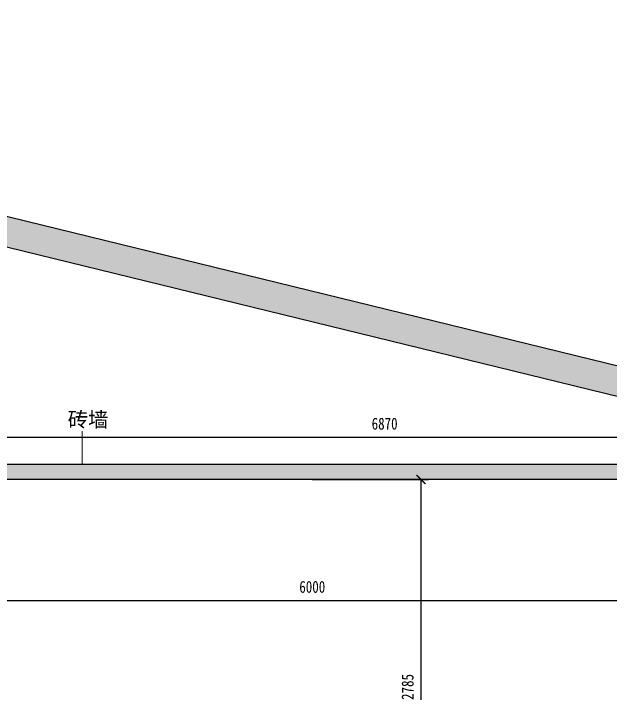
# Model space of a CAD drawing. Header units: millimetres. Extents: x 346472 to 732256, y -34068 to -15883.
# Drawn here: x 432070 to 436074, y -25010 to -20447 of the extents above; entities that cross this region are included whole.
import ezdxf

# ---------------------------------------------------------------- set-up
doc = ezdxf.new("R2010")
doc.units = ezdxf.units.MM
doc.header["$LTSCALE"] = 7
doc.header["$PDMODE"] = 3
doc.layers.get('0').update_dxf_attribs({"lineweight": 0})
doc.layers.add('QUOTE', color=251, linetype='Continuous', lineweight=5)
doc.layers.add('WALL', color=7, linetype='Continuous')
doc.layers.add('walls', color=7, linetype='Continuous')
doc.styles.add('DIM_FONT', font='', dxfattribs={"width": 0.8})
doc.styles.get("Standard").update_dxf_attribs({"font": 'STKaiti.ttf'})
doc.styles.get('DIM_FONT').set_extended_font_data('SimHei')
doc.dimstyles.new('DIMN100', dxfattribs={"dimtxt": 80, "dimasz": 60, "dimexe": 50, "dimexo": 0, "dimgap": 50, "dimtad": 1, "dimdec": 0, "dimrnd": 5, "dimzin": 0, "dimdsep": 46, "dimtxsty": 'DIM_FONT', "dimblk": 'ARCHTICK', "dimcen": 1, "dimclrd": 256, "dimclre": 256, "dimclrt": 256, "dimadec": 0, "dimazin": 0, "dimtfac": 1, "dimtdec": 0, "dimtix": 1, "dimtmove": 2, "dimatfit": 3, "dimldrblk": '_DIMX', "dimfxl": 250, "dimtolj": 1, "dimtzin": 0, "dimarcsym": 0})

# ---------------------------------------------------------------- blocks, each defined once
blk = doc.blocks.new('_ArchTick')
at = {"color": 0, "linetype": 'ByBlock', "const_width": 0.15}
blk.add_lwpolyline([(-0.5, -0.5), (0.5, 0.5)], dxfattribs=at)
blk = doc.blocks.new('*D109')
at = {"layer": 'Defpoints', "color": 0, "lineweight": 5, "transparency": 16777216}
for p in [(437994.8, -23290.2), (431123.8, -23474.3), (437994.8, -23474.3, 1)]:
    blk.add_point(p, dxfattribs=at)
at = {"layer": 'QUOTE', "lineweight": -2, "transparency": 16777216}
for p, q in [((431123.8, -23474.3), (431123.8, -23240.2)), ((437994.8, -23474.3), (437994.8, -23240.2)), ((431123.8, -23290.2), (437994.8, -23290.2))]:
    blk.add_line(p, q, dxfattribs=at)
at = {"layer": 'QUOTE', "lineweight": -2, "transparency": 16777216, "xscale": 60, "yscale": 60, "zscale": 60, "rotation": 180}
blk.add_blockref('_ArchTick', (431123.8, -23290.2), dxfattribs=at)
at = {"layer": 'QUOTE', "lineweight": -2, "transparency": 16777216, "xscale": 60, "yscale": 60, "zscale": 60}
blk.add_blockref('_ArchTick', (437994.8, -23290.2), dxfattribs=at)
at = {"layer": 'QUOTE', "lineweight": 5, "transparency": 16777216, "insert": (434559.3, -23199.8), "char_height": 80, "attachment_point": 5, "style": 'DIM_FONT'}
blk.add_mtext('\\A1;6870', dxfattribs=at)
blk = doc.blocks.new('_DIMX')
blk.add_line((-150, 0), (150, 0))
at = {"const_width": 50}
blk.add_lwpolyline([(-70, -70), (70, 70)], dxfattribs=at)
blk = doc.blocks.new('*D68')
at = {"layer": 'Defpoints', "color": 0, "lineweight": 5, "transparency": 16777216}
for p in [(431073.8, -24124.3), (437073.8, -24124.3), (437073.8, -24386)]:
    blk.add_point(p, dxfattribs=at)
at = {"layer": 'QUOTE', "lineweight": -2, "transparency": 16777216}
for p, q in [((431073.8, -24124.3), (431073.8, -24436)), ((437073.8, -24124.3), (437073.8, -24436)), ((431073.8, -24386), (437073.8, -24386))]:
    blk.add_line(p, q, dxfattribs=at)
at = {"layer": 'QUOTE', "lineweight": -2, "transparency": 16777216, "xscale": 60, "yscale": 60, "zscale": 60, "rotation": 180}
blk.add_blockref('_ArchTick', (431073.8, -24386), dxfattribs=at)
at = {"layer": 'QUOTE', "lineweight": -2, "transparency": 16777216, "xscale": 60, "yscale": 60, "zscale": 60}
blk.add_blockref('_ArchTick', (437073.8, -24386), dxfattribs=at)
at = {"layer": 'QUOTE', "lineweight": 5, "transparency": 16777216, "insert": (434073.8, -24295.5), "char_height": 80, "attachment_point": 5, "style": 'DIM_FONT'}
blk.add_mtext('\\A1;6000', dxfattribs=at)
blk = doc.blocks.new('*D60')
at = {"layer": 'Defpoints', "color": 0, "lineweight": 5, "transparency": 16777216}
for p in [(434073.8, -23574.3, 0.4), (434803.8, -23574.3), (434073.8, -26359.8)]:
    blk.add_point(p, dxfattribs=at)
at = {"layer": 'QUOTE', "lineweight": -2, "transparency": 16777216}
for p, q in [((434073.8, -23574.3), (434853.8, -23574.3)), ((434803.8, -26359.8), (434803.8, -23574.3)), ((434073.8, -26359.8), (434853.8, -26359.8))]:
    blk.add_line(p, q, dxfattribs=at)
at = {"layer": 'QUOTE', "lineweight": -2, "transparency": 16777216, "xscale": 60, "yscale": 60, "zscale": 60}
for p, rotation in [((434803.8, -23574.3), 90), ((434803.8, -26359.8), 270)]:
    blk.add_blockref('_ArchTick', p, dxfattribs=dict(at, rotation=rotation))
at = {"layer": 'QUOTE', "lineweight": 5, "transparency": 16777216, "insert": (434713.8, -24967), "char_height": 80, "attachment_point": 5, "rotation": 90, "style": 'DIM_FONT'}
blk.add_mtext('\\A1;2785', dxfattribs=at)

msp = doc.modelspace()

# ---------------------------------------------------------------- hatches: boundary and pattern name
at = {"layer": 'walls', "true_color": 0x939598}
h = msp.add_hatch(color=252, dxfattribs=at)
h.dxf.hatch_style = 1
h.paths.add_polyline_path([(428342.7, -18896.8), (428065.1, -18999), (428746.5, -21268), (429037.3, -28262.2), (429237.1, -28253.7), (428946.4, -21259.7), (434073.8, -22514.6), (434073.8, -22308.7), (428993.9, -21065.4)])
h.paths.add_polyline_path([(434073.8, -22308.7), (434073.8, -22514.6), (440966.6, -24201.6), (440829.6, -24761.5), (440810.9, -24837.8), (440908, -24861.6), (441005.1, -24885.4), (441208.4, -24054.9)])
h.paths.add_polyline_path([(440761.5, -25881), (440798.3, -25730.5), (440604, -25682.9), (440519.6, -26027.7), (442909.1, -26612.5), (442377.8, -28783.8), (442585.3, -28783.8), (443155.3, -26472.1)])
h.paths.add_polyline_path([(442585.3, -28783.8), (442377.8, -28783.8), (442337.3, -28949.2), (442532.4, -28998.3)])
h.paths.add_polyline_path([(442337.9, -28949.4), (442315.7, -29037.5), (442292.1, -29133.7), (442291, -29138), (443694.5, -29486.6), (443745.1, -29303.4)])
at = {"layer": 'walls'}
h = msp.add_hatch(dxfattribs=at)
h.set_pattern_fill('AR-CONC', color=256, scale=0.5)
h.paths.add_polyline_path([(438176, -23518.6), (437994.8, -23474.3), (434073.8, -23474.3), (434073.8, -23574.3), (438176, -23574.3)])
h.paths.add_polyline_path([(434073.8, -23474.3), (431073.8, -23474.3), (431043.8, -23474.3), (431043.8, -23574.3), (434073.8, -23574.3)])
h.paths.add_polyline_path([(431123.8, -21792.6), (431043.8, -21768.1), (431043.8, -22734.3), (431123.8, -22734.3)])

# ---------------------------------------------------------------- linework, layer by layer
msp.add_line((432529.8, -23250.4, 0), (432529.8, -23474.3, 0.2))
at = {"layer": 'WALL'}
for points in [[(428993.9, -21065.4), (441208.4, -24054.9)], [(428946.4, -21259.7), (440966.6, -24201.6)]]:
    msp.add_lwpolyline(points, dxfattribs=at)
at = {"layer": 'walls'}
for p, q in [((437994.8, -23474.3, 1), (431023.8, -23474.3)), ((438176, -23574.3, 1), (431043.8, -23574.3, 0))]:
    msp.add_line(p, q, dxfattribs=at)

# ---------------------------------------------------------------- texts
at = {"insert": (432433, -23232.8, 0), "char_height": 100, "attachment_point": 7, "rotation": 359.9215}
msp.add_mtext_dynamic_manual_height_columns('{\\fSimSun|b0|i0|c134|p2;砖墙}', width=1172.511, gutter_width=12.5, heights=[0], dxfattribs=at)

# ---------------------------------------------------------------- dimensions: what is measured, and where the dimension line sits
at = {"layer": 'QUOTE', "lineweight": 5}
for base, p1, p2, picture, middle in [((437994.8, -23290.2), (431123.8, -23474.3), (437994.8, -23474.3, 1), '*D109', (434559.3, -23199.8)), ((437073.8, -24386), (431073.8, -24124.3), (437073.8, -24124.3), '*D68', (434073.8, -24295.5))]:
    dim = msp.add_linear_dim(base=base, p1=p1, p2=p2, dimstyle='DIMN100', dxfattribs=at)
    dim.commit()
    dim.dimension.update_dxf_attribs({"geometry": picture, "text_midpoint": middle})
dim = msp.add_linear_dim(base=(434803.7867, -23574.3002), p1=(434073.7621, -26359.7662), p2=(434073.7621, -23574.3002, 0.433), angle=90, dimstyle='DIMN100', dxfattribs=at)
dim.commit()
dim.dimension.update_dxf_attribs({"geometry": '*D60', "text_midpoint": (434713.7867, -24967.0332)})

doc.saveas('drawing.dxf')
